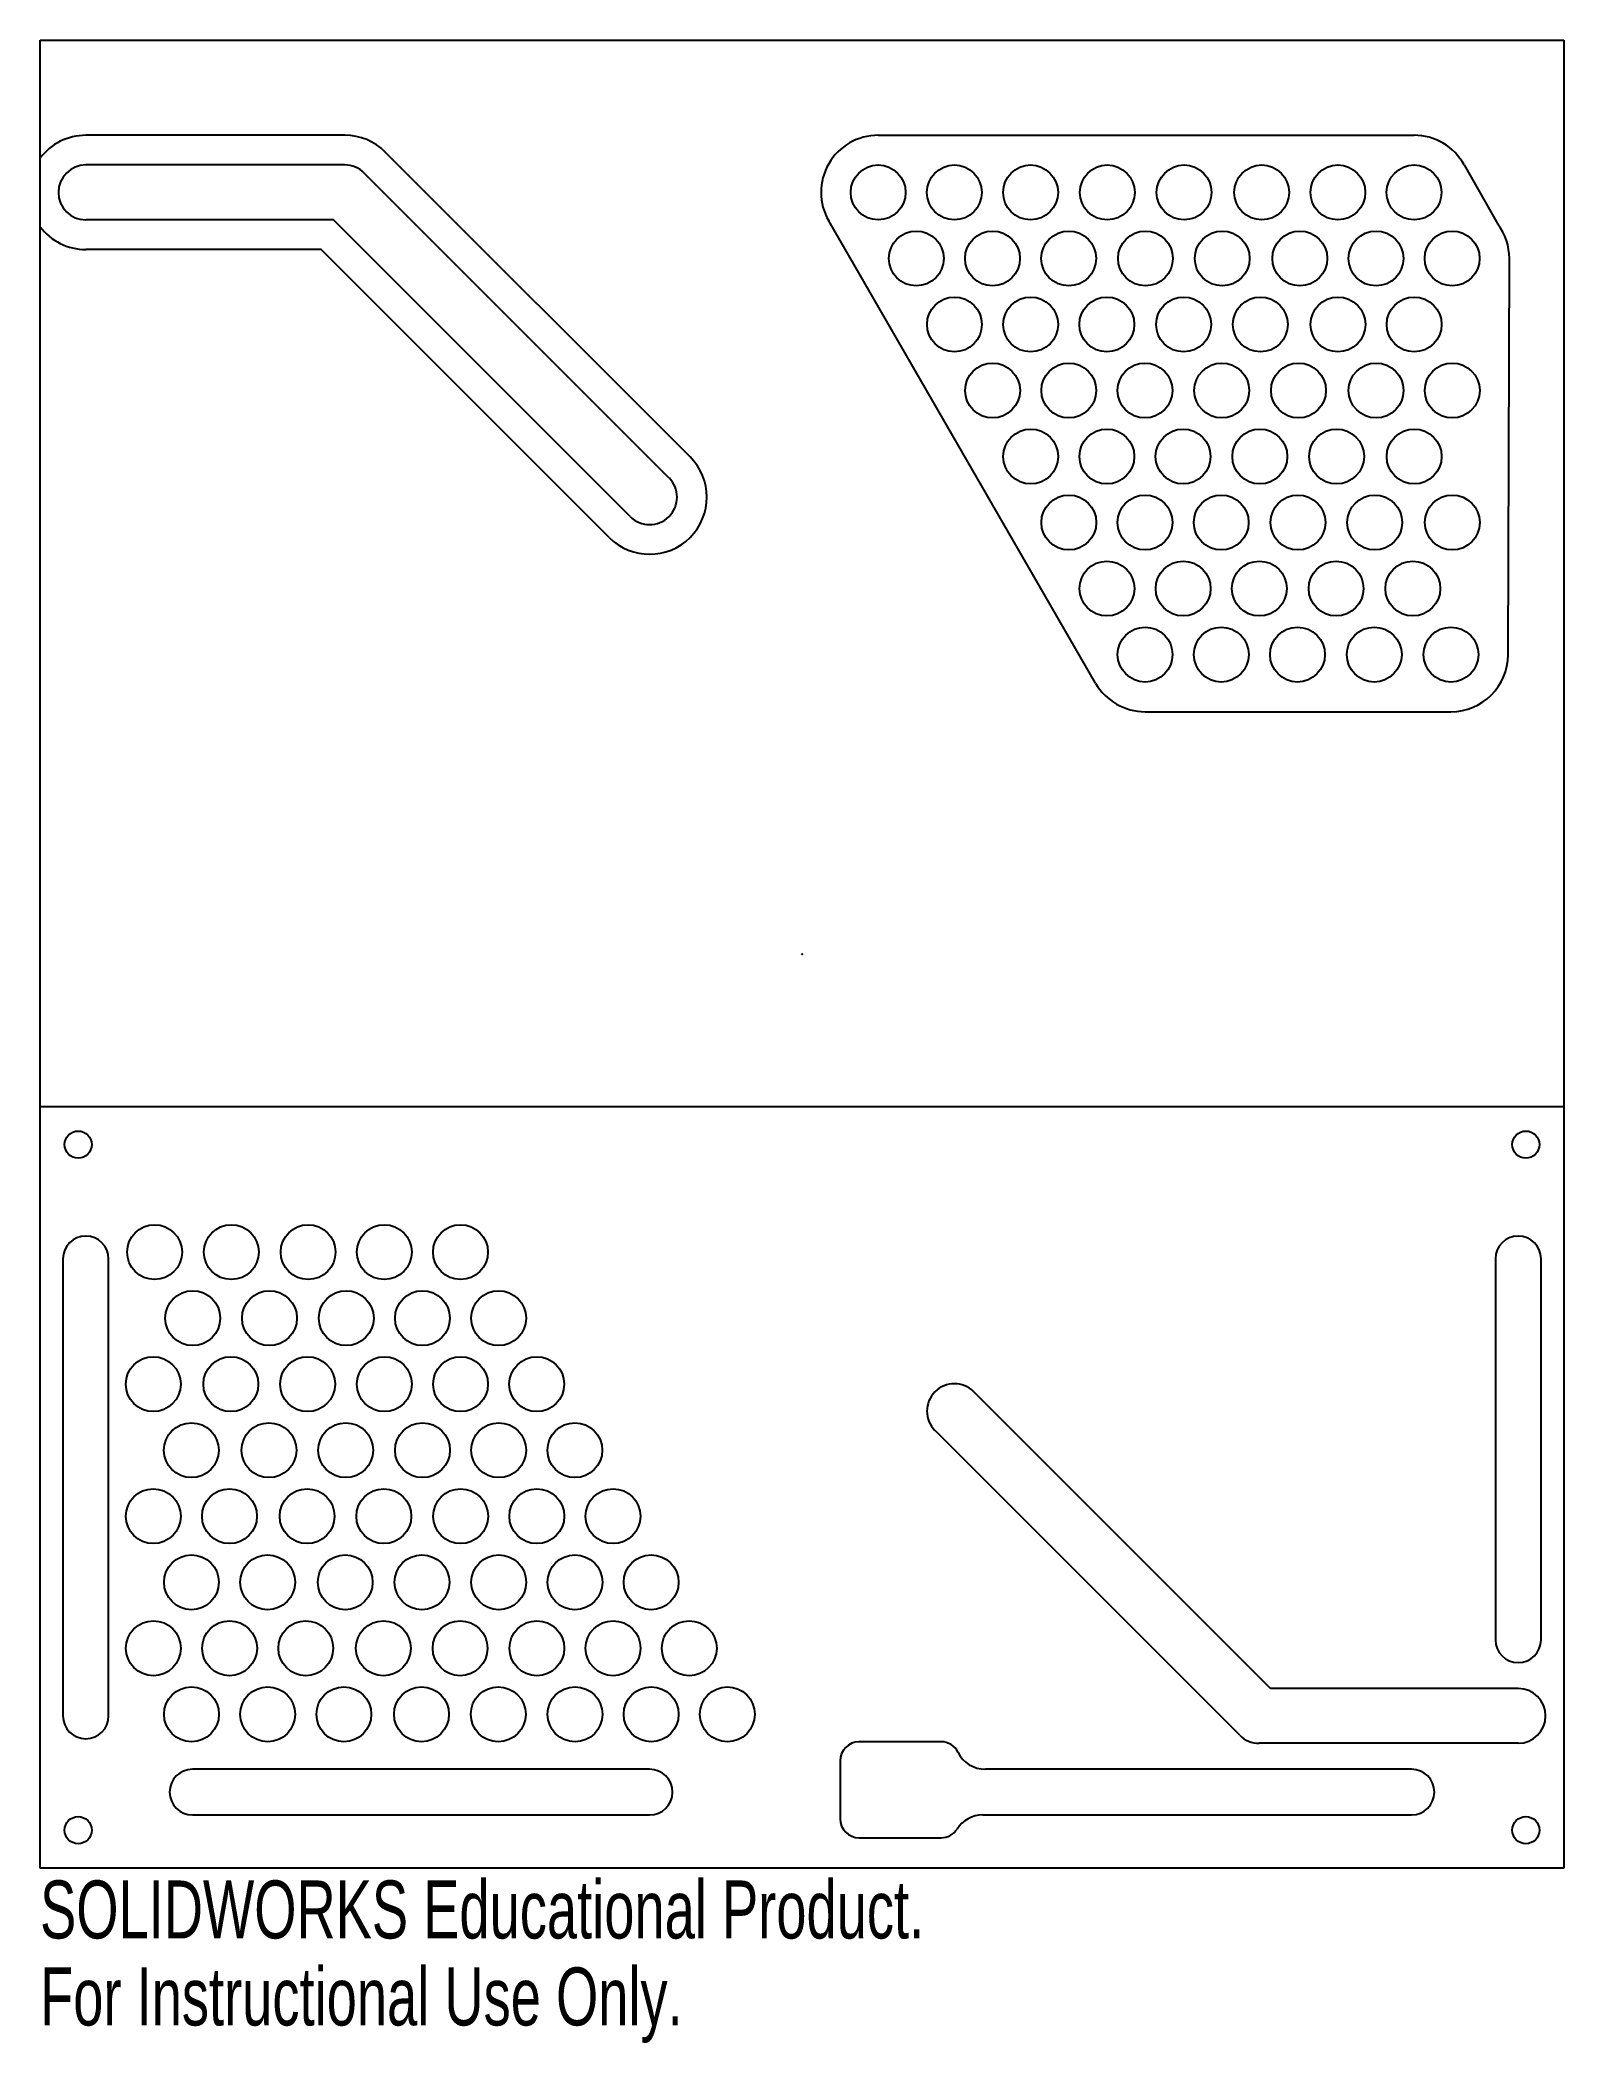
# Model space of a CAD drawing. Header units: inches. Extents: x 0 to 5, y -6.57 to 0.
import ezdxf

# ---------------------------------------------------------------- set-up
doc = ezdxf.new("R2010")
doc.units = ezdxf.units.IN
doc.header["$MEASUREMENT"] = 0
doc.header["$PDSIZE"] = -1
doc.styles.add('SLDTEXTSTYLE0', font='TXT', dxfattribs={"width": 0.7})

msp = doc.modelspace()

# ---------------------------------------------------------------- linework, layer by layer
at = {"color": 7, "linetype": 'Continuous', "lineweight": 25}
for p, q in [((0, -6), (0, 0)), ((0, 0), (5, 0)), ((5, 0), (5, -6)), ((1, -0.3125), (0.15, -0.3125)), ((2.75, -0.3125), (4.5083, -0.3125)), ((2.1326, -1.3674), (1.1326, -0.3674)), ((1, -0.41), (0.15, -0.41)), ((2.0636, -1.4364), (1.0636, -0.4364)), ((4.6726, -0.4096), (4.7835, -0.6043)), ((0.9627, -0.59), (0.15, -0.59)), ((1.9364, -1.5636), (0.9627, -0.59)), ((3.4634, -2.1106), (2.5876, -0.5938)), ((0.9223, -0.6875), (0.15, -0.6875)), ((1.8674, -1.6326), (0.9223, -0.6875)), ((4.8169, -2.0174), (4.8209, -0.7173)), ((3.6257, -2.2043), (4.6294, -2.2043)), ((0, -3.5), (5, -3.5)), ((0.075, -4), (0.075, -5.5)), ((0.225, -5.5), (0.225, -4)), ((4.775, -4), (4.775, -5.25)), ((4.925, -5.25), (4.925, -4)), ((4.0373, -5.41), (3.0636, -4.4364)), ((3.9364, -5.5636), (2.9364, -4.5636)), ((4.85, -5.41), (4.0373, -5.41)), ((2.9562, -5.585), (2.6875, -5.585)), ((2.625, -5.6475), (2.625, -5.8375)), ((4.85, -5.59), (4, -5.59)), ((2, -5.675), (0.5, -5.675)), ((4.5, -5.675), (3.1016, -5.675)), ((0.5, -5.825), (2, -5.825)), ((3.0931, -5.825), (4.5, -5.825)), ((2.6875, -5.9), (2.9562, -5.9)), ((5, -6), (0, -6))]:
    msp.add_line(p, q, dxfattribs=at)
for centre, radius in [((2.75, -0.5), 0.09), ((3, -0.5), 0.09), ((3.25, -0.5), 0.09), ((3.5018, -0.5), 0.09), ((3.7537, -0.5), 0.09), ((4.0083, -0.5), 0.09), ((4.2583, -0.5), 0.09), ((4.5083, -0.5), 0.09), ((2.8751, -0.7167), 0.09), ((3.1251, -0.7167), 0.09), ((3.3751, -0.7167), 0.09), ((3.6269, -0.7167), 0.09), ((3.8788, -0.7167), 0.09), ((4.1334, -0.7167), 0.09), ((4.3834, -0.7167), 0.09), ((4.6334, -0.7167), 0.09), ((3.0002, -0.9334), 0.09), ((3.2502, -0.9334), 0.09), ((3.5002, -0.9334), 0.09), ((3.7521, -0.9334), 0.09), ((4.0039, -0.9334), 0.09), ((4.2585, -0.9334), 0.09), ((4.5085, -0.9334), 0.09), ((3.1253, -1.1501), 0.09), ((3.3753, -1.1501), 0.09), ((3.6253, -1.1501), 0.09), ((3.8772, -1.1501), 0.09), ((4.129, -1.1501), 0.09), ((4.3836, -1.1501), 0.09), ((4.6336, -1.1501), 0.09), ((3.2504, -1.3668), 0.09), ((3.5004, -1.3668), 0.09), ((3.7504, -1.3668), 0.09), ((4.0023, -1.3668), 0.09), ((4.2541, -1.3668), 0.09), ((4.5087, -1.3668), 0.09), ((3.3755, -1.5834), 0.09), ((3.6255, -1.5834), 0.09), ((3.8755, -1.5834), 0.09), ((4.1274, -1.5834), 0.09), ((4.3792, -1.5834), 0.09), ((4.6338, -1.5834), 0.09), ((3.5006, -1.8001), 0.09), ((3.7506, -1.8001), 0.09), ((4.0006, -1.8001), 0.09), ((4.2525, -1.8001), 0.09), ((4.5043, -1.8001), 0.09), ((3.6257, -2.0168), 0.09), ((3.8757, -2.0168), 0.09), ((4.1257, -2.0168), 0.09), ((4.3776, -2.0168), 0.09), ((4.6294, -2.0168), 0.09), ((0.125, -3.625), 0.0445), ((4.875, -3.625), 0.0445), ((0.3758, -3.9779), 0.09), ((0.6276, -3.9779), 0.09), ((0.8795, -3.9779), 0.09), ((1.1295, -3.9779), 0.09), ((1.3795, -3.9779), 0.09), ((0.5009, -4.1946), 0.09), ((0.7527, -4.1946), 0.09), ((1.0046, -4.1946), 0.09), ((1.2546, -4.1946), 0.09), ((1.5046, -4.1946), 0.09), ((0.3714, -4.4113), 0.09), ((0.626, -4.4113), 0.09), ((0.8778, -4.4113), 0.09), ((1.1297, -4.4113), 0.09), ((1.3797, -4.4113), 0.09), ((1.6297, -4.4113), 0.09), ((0.4965, -4.628), 0.09), ((0.7511, -4.628), 0.09), ((1.0029, -4.628), 0.09), ((1.2548, -4.628), 0.09), ((1.5048, -4.628), 0.09), ((1.7548, -4.628), 0.09), ((0.3716, -4.8447), 0.09), ((0.6216, -4.8447), 0.09), ((0.8762, -4.8447), 0.09), ((1.128, -4.8447), 0.09), ((1.3799, -4.8447), 0.09), ((1.6299, -4.8447), 0.09), ((1.8799, -4.8447), 0.09), ((0.4967, -5.0614), 0.09), ((0.7467, -5.0614), 0.09), ((1.0013, -5.0614), 0.09), ((1.2531, -5.0614), 0.09), ((1.505, -5.0614), 0.09), ((1.755, -5.0614), 0.09), ((2.005, -5.0614), 0.09), ((0.3718, -5.278), 0.09), ((0.6218, -5.278), 0.09), ((0.8718, -5.278), 0.09), ((1.1264, -5.278), 0.09), ((1.3782, -5.278), 0.09), ((1.6301, -5.278), 0.09), ((1.8801, -5.278), 0.09), ((2.1301, -5.278), 0.09), ((0.4969, -5.4947), 0.09), ((0.7469, -5.4947), 0.09), ((0.9969, -5.4947), 0.09), ((1.2515, -5.4947), 0.09), ((1.5034, -5.4947), 0.09), ((1.7552, -5.4947), 0.09), ((2.0052, -5.4947), 0.09), ((2.2552, -5.4947), 0.09), ((0.125, -5.875), 0.0445), ((4.875, -5.875), 0.0445)]:
    msp.add_circle(centre, radius, dxfattribs=at)
for centre, radius, start, end in [((0.15, -0.5), 0.1875, 90, 143.1301), ((1, -0.5), 0.1875, 45, 90), ((2.75, -0.5), 0.1875, 90, 210), ((4.5083, -0.5), 0.1875, 28.82255, 90), ((0.15, -0.5), 0.09, 90, 270), ((1, -0.5), 0.09, 45, 90), ((0.15, -0.5), 0.1875, 216.8699, 270), ((4.6334, -0.7167), 0.1875, 359.82491, 36.81515), ((2, -1.5), 0.1875, 225, 45), ((2, -1.5), 0.09, 225, 45), ((4.6294, -2.0168), 0.1875, 270, 359.82491), ((3.6257, -2.0168), 0.1875, 210, 270), ((0.15, -4), 0.075, 0, 180), ((4.85, -4), 0.075, 0, 180), ((3, -4.5), 0.09, 45, 225), ((4.85, -5.25), 0.075, 180, 0), ((4.85, -5.5), 0.09, 270, 90), ((0.15, -5.5), 0.075, 180, 0), ((2.6875, -5.6475), 0.0625, 90, 180), ((2.9562, -5.6475), 0.0625, 26.5127, 90), ((4, -5.5), 0.09, 225, 270), ((3.1016, -5.575), 0.1, 206.5127, 270), ((0.5, -5.75), 0.075, 90, 270), ((2, -5.75), 0.075, 270, 90), ((4.5, -5.75), 0.075, 270, 90), ((2.6875, -5.8375), 0.0625, 180, 270), ((3.0931, -5.925), 0.1, 90, 147.42103), ((2.9562, -5.8375), 0.0625, 270, 327.42103)]:
    msp.add_arc(centre, radius, start, end, dxfattribs=at)
at = {"color": 7, "linetype": 'Continuous'}
msp.add_point((2.5, -3), dxfattribs=at)

# ---------------------------------------------------------------- texts
at = {"color": 7, "linetype": 'Continuous', "char_height": 0.1903, "attachment_point": 1, "style": 'SLDTEXTSTYLE0'}
for s, insert in [('SOLIDWORKS Educational Product.', (0, -6.0401)), ('For Instructional Use Only.', (0, -6.3256))]:
    msp.add_mtext(s, dxfattribs=dict(at, insert=insert))

doc.saveas('drawing.dxf')
